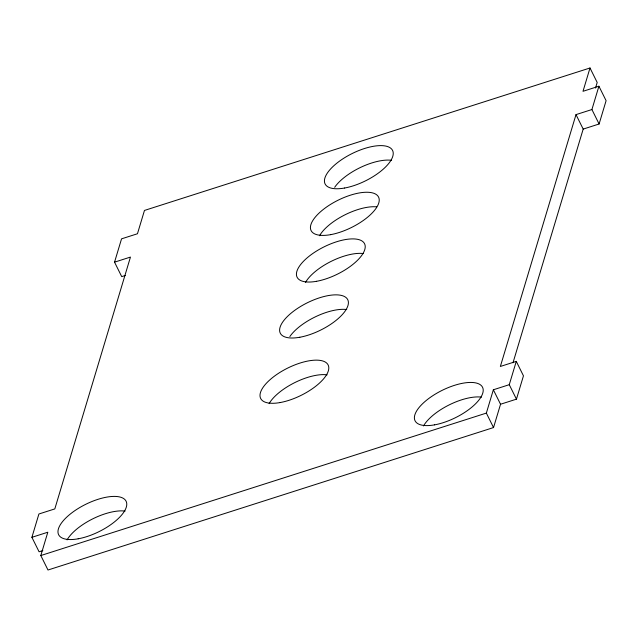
<?xml version="1.0" encoding="UTF-8"?>
<svg xmlns="http://www.w3.org/2000/svg" width="638" height="638" viewBox="0 0 638 638"><rect width="100%" height="100%" fill="white"/><g stroke="black" fill="none" stroke-linecap="round" stroke-linejoin="round"><path stroke-width="0.96" d="M42.826 550.586L39.085 551.782L31.9 537.316L38.902 513.997L54.812 508.909L130.455 257.074L114.545 262.162L121.722 276.629L125.471 275.433M114.545 262.162L121.547 238.843L137.457 233.755L144.467 210.436L590.006 67.987L597.192 82.462L595.509 88.052M590.006 67.987L583.004 91.306L598.915 86.218L591.912 109.537L576.002 114.625L500.359 366.459L516.278 361.371L509.268 384.69L493.357 389.778L500.543 404.245L493.533 427.564L47.994 570.013L40.808 555.538L47.81 532.228L31.9 537.316M493.533 427.564L486.355 413.097L493.357 389.778M512.992 362.799L583.188 129.091L576.002 114.625M500.543 404.245L516.453 399.157L523.455 375.838L516.278 361.371M583.188 129.091L599.098 124.003L606.1 100.684L598.915 86.218M40.808 555.538L486.355 413.097M591.912 109.537L599.098 124.003M509.268 384.69L516.453 399.157M423.528 425.937A37.666 15.2 -26.4 0 1 481.53 397.139M67.094 539.892A37.666 15.2 -26.4 0 1 125.096 511.094M334.671 187.317A37.666 15.2 -26.4 0 1 391.565 160.313M305.546 282.379A37.666 15.2 -26.4 0 1 363.548 253.581M289.851 336.553A37.666 15.2 -26.4 0 1 346.737 309.55M269.124 403.631A37.666 15.2 -26.4 0 1 327.127 374.841M319.55 235.741A37.666 15.2 -26.4 0 1 376.667 206.848M434.606 424.852A37.666 15.2 -26.4 0 0 483.046 388.709A37.666 15.2 -26.4 0 0 428.76 398.503A37.666 15.2 -26.4 0 0 434.606 424.852M78.171 538.807A37.666 15.2 -26.4 0 0 126.603 502.664A37.666 15.2 -26.4 0 0 72.325 512.466A37.666 15.2 -26.4 0 0 78.171 538.807M344.632 188.019A37.666 15.2 -26.4 0 0 393.072 151.884A37.666 15.2 -26.4 0 0 338.786 161.677A37.666 15.2 -26.4 0 0 344.632 188.019M316.615 281.294A37.666 15.2 -26.4 0 0 365.056 245.151A37.666 15.2 -26.4 0 0 310.778 254.953A37.666 15.2 -26.4 0 0 316.615 281.294M299.812 337.255A37.666 15.2 -26.4 0 0 348.244 301.12A37.666 15.2 -26.4 0 0 293.966 310.913A37.666 15.2 -26.4 0 0 299.812 337.255M280.202 402.546A37.666 15.2 -26.4 0 0 328.634 366.411A37.666 15.2 -26.4 0 0 274.356 376.205A37.666 15.2 -26.4 0 0 280.202 402.546M330.628 234.656A37.666 15.2 -26.4 0 0 379.068 198.522A37.666 15.2 -26.4 0 0 324.782 208.315A37.666 15.2 -26.4 0 0 330.628 234.656"/></g></svg>
